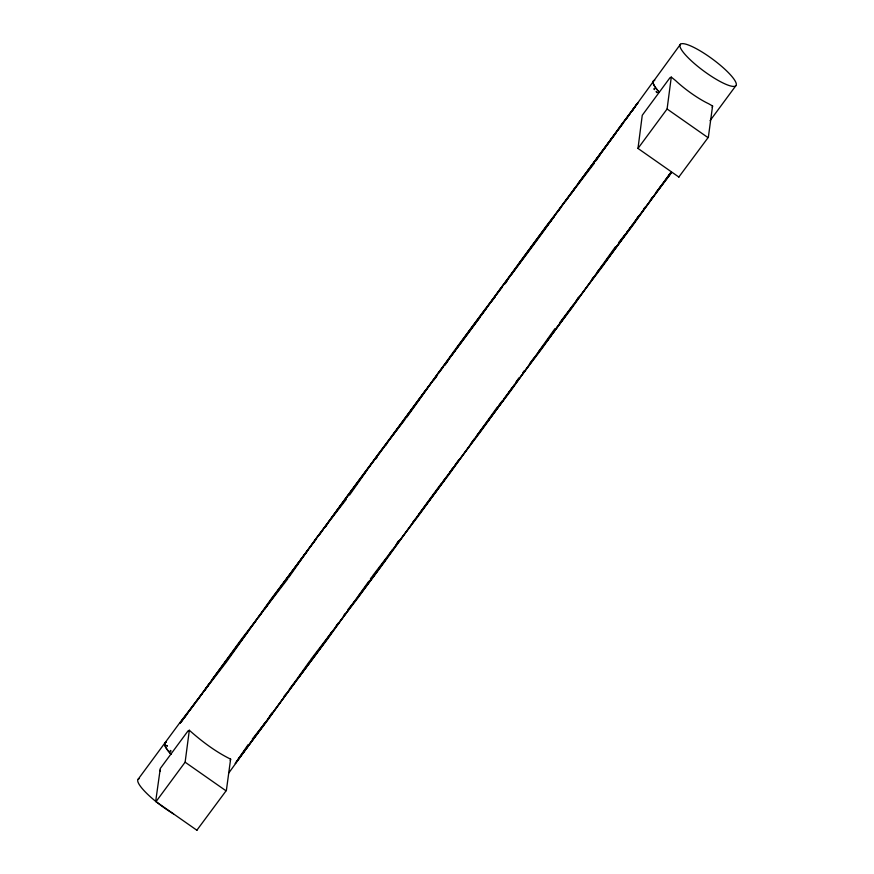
<?xml version="1.0" encoding="UTF-8"?>
<svg xmlns="http://www.w3.org/2000/svg" width="874" height="874" viewBox="0 0 874 874"><rect width="100%" height="100%" fill="white"/><g stroke="black" fill="none" stroke-linecap="round" stroke-linejoin="round"><path stroke-width="1.31" d="M196.868 830.224L226.377 790.435L230.616 759.135C215.572 751.793 201.796 741.338 189.33 730.271L187.997 730.948L160.292 768.497L155.681 801.403L196.967 830.3M189.33 730.271L185.124 762.194L156.02 801.633M678.836 177.029L708.355 137.24L712.572 106.005L708.705 103.766A34.621 7.396 36.4 0 1 675.569 80.572L671.287 77.109L667.091 108.999L637.987 148.438L678.934 177.105M230.277 760.511L230.616 759.135M712.244 107.338L712.572 106.005M204.538 690.657L209.126 683.949M264.822 609.036L268.646 603.442M270.94 600.088L307.801 550.183M288.496 577.812L317.24 536.844M325.106 527.415L327.4 524.061M331.224 518.468L366.446 470.594M349.545 495.077L378.289 454.109M385.39 445.795L386.92 443.555M391.508 436.847L425.092 391.006L385.412 445.237M444.91 365.299L447.969 360.82M451.028 356.352L454.851 350.758L445.696 363.573M480.044 317.317C407.568 413.806 336.403 511.366 264.844 608.566M481.563 315.077L500.398 288.639M505.194 283.679L507.488 280.325M511.312 274.731C548.009 223.952 586.137 174.199 622.496 123.158M571.596 193.11L575.42 187.517M594.506 163.001L546.425 225.863L517.441 265.838M596.035 160.772L600.613 154.075M602.142 151.836L680.453 44.268M631.88 111.49L634.939 107.01M248.227 744.495L235.237 763.515C380.365 566.439 526.104 369.811 670.97 172.549M270.328 715.325L271.858 713.097M310.041 660.646L266.526 721.815L238.362 759.124M332.142 631.476L327.564 638.173L332.142 631.694M368.806 581.254L327.575 639.069L297.859 678.464L326.013 640.314L312.553 659.04M370.336 579.025L371.854 576.785M392.437 549.855L388.613 555.438L392.426 550.041M397.014 543.158L398.533 540.919M452.721 468.235L449.662 472.703L452.71 468.377M513.005 386.614L506.767 395.452M516.053 382.146L519.112 377.677M555.012 328.569L510.722 390.853L476.822 435.569M546.141 342.116L573.289 304.993M577.102 299.411L578.632 297.171M615.296 246.949L571.771 308.118L545.977 342.28M636.633 218.904L638.151 216.665M670.227 173.161L632.82 225.383L605.453 261.654M268.045 718.756L271.847 713.359M335.944 626.308L338.227 623.064M395.474 545.726L398.522 541.41M454.993 465.143L458.806 459.746M514.524 384.56L509.16 392.098M516.042 382.408L518.337 379.163M522.903 372.695L524.433 370.532M575.573 301.825L578.621 297.51M634.338 222.324L638.905 215.845M643.482 209.378L645.001 207.214M196.923 700.959L202.265 693.453M203.784 691.312L209.126 683.807M258.737 617.142L263.314 610.718M319.021 535.478L322.834 530.125M324.363 527.972L329.706 520.467M331.224 518.326C366.304 468.628 404.596 421.301 439.349 371.374M383.883 447.379L378.475 454.841M443.413 366.785L438.715 373.154M504.462 284.05L509.793 276.545M511.323 274.403L515.9 267.968M565.511 201.315L568.559 197.021M570.088 194.88L575.42 187.375M625.795 119.64L630.373 113.216M631.902 111.074L636.469 104.64M245.944 633.967L180.142 723.191C242.699 639.287 303.966 554.444 366.567 470.562M406.465 417.696L454.851 349.971L486.141 308.271L455.616 349.633C489.811 301.148 527.492 255.274 561.163 206.428M439.841 370.838C476.275 323.981 509.466 274.731 545.605 227.644L517.452 265.794M561.938 205.357L615.449 133.34M312.062 659.575L265.762 722.143L252.291 739.087M373.602 576.294L387.04 557.634L358.1 597.707L310.805 659.52M445.784 478.045L419.149 514.961L372.706 575.726M434.651 493.559L445.718 478.187M505.183 397.648L486.72 422.699M671.243 173.03L627.008 232.069M507.608 394.24L480.197 432.226L443.02 481.345M566.341 314.716L541.246 349.491L504.069 398.599M567.892 312.575L571.76 307.222M138.234 779.105L180.131 722.295L226.683 661.662L271.705 598.187L308.041 550.128M228.77 772.977L265.74 721.979L238.438 759.047M710.059 120.667L735.766 85.827A34.621 7.396 36.4 0 0 699.058 50.222A34.621 7.396 36.4 0 0 689.499 59.082A34.621 7.396 36.4 0 0 735.766 85.827M622.987 122.622L638.009 102.651L577.714 184.163L615.82 133.263M500.889 288.103L515.911 268.132M378.792 453.573L404.771 419.815M317.743 536.319L346.257 499.371M664.131 182.065L671.243 172.604M544.404 344.389L541.235 348.595L544.502 344.28M434.159 494.094L419.138 514.065L449.673 473.599L497.328 407.076M358.886 595.751L373.111 576.829M666.6 178.799L671.505 172.32M597.455 272.098L603.923 263.697M605.551 261.534L632.809 224.487L602.295 266.745L560.059 322.222M480.187 431.33L485.092 424.851M358.908 595.729C387.663 559.251 413.544 520.609 441.326 483.453M617.055 131.242L623.468 122.841M553.603 217.123L547.19 225.525L553.93 217.058M557.612 211.879L561.621 206.625M488.544 305.113L494.957 296.712M496.563 294.614L502.168 287.262M426.687 388.908L436.312 376.301M368.052 468.497L374.465 460.095M309.407 548.085L315.82 539.684M249.953 628.723L256.366 620.322M187.309 713.555L180.896 721.957L187.626 713.49M188.904 711.458L195.317 703.057M650.464 199.775L652.878 196.65M658.515 189.363L663.333 183.114M591.829 279.385L593.435 277.309M529.972 363.169L533.992 357.958M538.821 351.719L540.438 349.633L538.712 351.774M471.337 442.779L474.56 438.617M412.703 522.401L415.117 519.276M343.613 615.547L345.219 613.472M350.845 606.174L354.877 600.973M284.17 696.207L285.776 694.12M292.211 685.795L295.434 681.622M491.188 301.912L495.405 296.625M433.515 380.419L436.88 376.181M375.831 458.916L377.513 456.796M287.732 578.927L241.18 639.549L211.421 680.584L248.675 630.744M655.751 192.662L662.492 184.174M618.584 242.655L625.325 234.188M597.226 272.218L602.284 265.849M499.01 404.957L502.375 400.718M347.972 609.539L351.348 605.289M289.447 689.094L293.664 683.785M671.287 77.109L669.965 77.742L642.259 115.281L637.987 148.438M654.692 80.211L653.643 80.692L654.56 80.233M667.091 108.999L707.94 137.579M185.124 762.194L225.973 790.773M159.909 770.18L160.379 771.207M173.533 813.88A34.621 7.396 36.4 0 1 145.171 791.811A34.621 7.396 36.4 0 1 139.436 778.57M170.933 754.076L169.643 752.667L170.933 754.076M659.324 92.174L658.035 90.754L659.324 92.174M164.869 742.976L164.771 745.074L164.869 742.976M653.26 81.074L653.173 83.161L653.26 81.074M165.383 742.452L166.289 742.124L165.383 742.452M657.008 92.589L656.243 91.704L657.008 92.589M170.845 751.028L170.364 750.482L170.845 751.028M657.554 90.208L655.675 87.826L657.554 90.208M169.163 752.11L167.284 749.739L169.163 752.11M654.539 89.552L654.08 88.886L654.539 89.552M655.424 87.466L654.2 85.554L655.424 87.466M167.032 749.379L165.809 747.467L167.032 749.379M167.153 746.046L166.792 745.446L167.153 746.046M654.014 85.226L653.26 83.5L654.014 85.226M165.612 747.139L164.869 745.402L165.612 747.139"/></g></svg>
